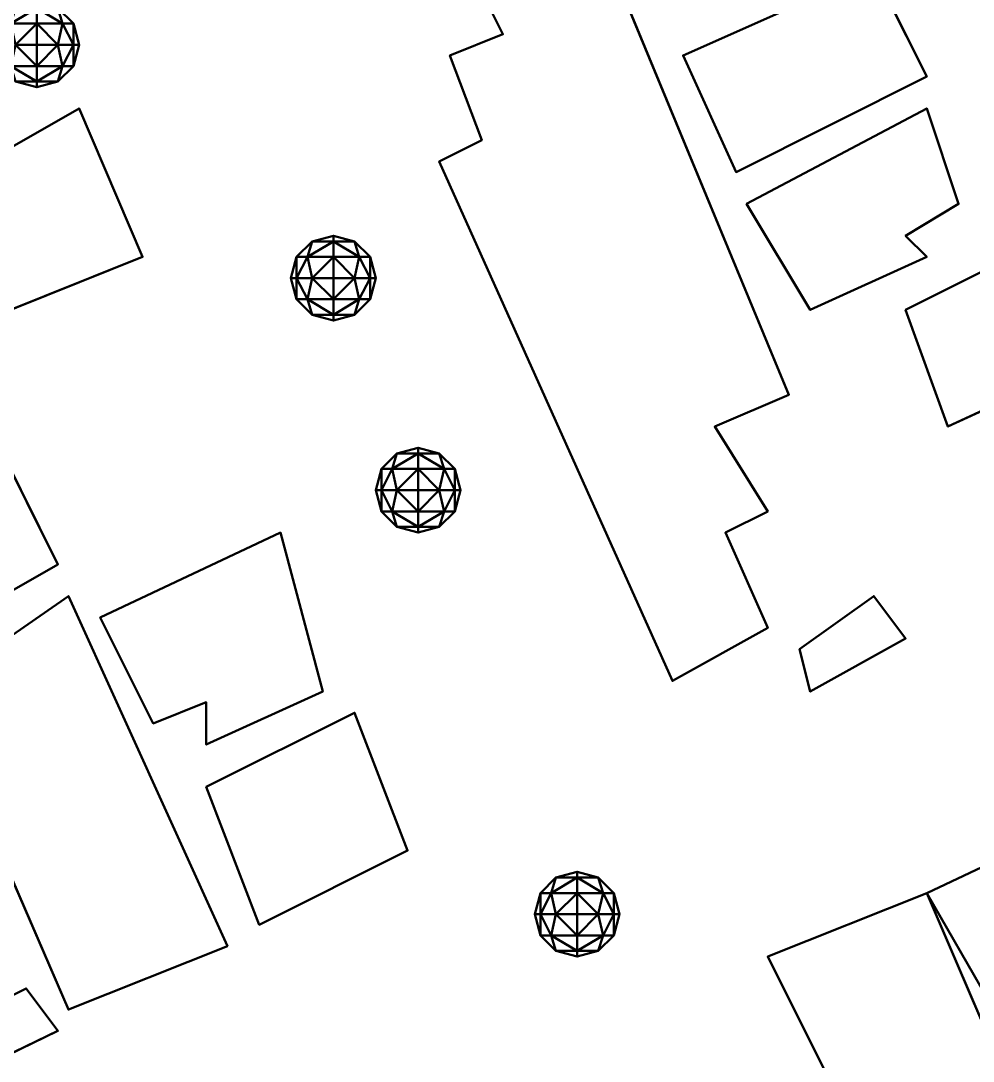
# Model space of a CAD drawing. Header units: metres. Extents: x -246 to 254, y -250 to 250.
# Drawn here: x 96.75 to 141.69, y -57.93 to -8.87 of the extents above; entities that cross this region are included whole.
import ezdxf

# ---------------------------------------------------------------- set-up
doc = ezdxf.new("R2010")
doc.units = ezdxf.units.M
doc.header["$LTSCALE"] = 5.08
doc.layers.add('一般', color=7, linetype='Continuous', lineweight=5)

# ---------------------------------------------------------------- blocks, each defined once
blk = doc.blocks.new('市街地地図 (3D)')
at = {"layer": '一般', "color": 31, "linetype": 'Continuous', "lineweight": 50}
for points, invisible_edges in [([(98, 29.5, 4.5), (92, 28, 4.5), (93, 26, 4.5), (98, 29.5, 4.5)], 12), ([(98, 29.5, 4.5), (93, 26, 4.5), (92, 21, 4.5), (98, 29.5, 4.5)], 15), ([(92, 21, 4.5), (106.5, 9, 4.5), (98, 29.5, 4.5), (92, 21, 4.5)], 13), ([(98, 29.5), (92, 28), (93, 26), (98, 29.5)], 12), ([(98, 29.5), (93, 26), (92, 21), (98, 29.5)], 15), ([(92, 21), (106.5, 9), (98, 29.5), (92, 21)], 13), ([(101.5, 25, 6), (104, 19.5, 6), (113, 24, 6), (110.5, 29, 6)], 8), ([(101.5, 25), (104, 19.5), (113, 24), (110.5, 29)], 8), ([(93, 26, 4.5), (90.5, 25, 4.5), (92, 21, 4.5), (93, 26, 4.5)], 12), ([(93, 26), (90.5, 25), (92, 21), (93, 26)], 12), ([(66, 18.5, 6), (68.5, 12.5, 6), (76, 15.5, 6), (73, 22.5, 6)], 8), ([(66, 18.5), (68.5, 12.5), (76, 15.5), (73, 22.5)], 8), ([(104.5, 18, 6), (112, 16.5, 6), (113, 22.5, 6), (104.5, 18, 6)], 11), ([(104.5, 18), (112, 16.5), (113, 22.5), (104.5, 18)], 11), ([(112, 16.5, 6), (114.5, 18, 6), (113, 22.5, 6), (112, 16.5, 6)], 12), ([(112, 16.5), (114.5, 18), (113, 22.5), (112, 16.5)], 12), ([(92, 21, 4.5), (90, 20, 4.5), (103, 7.5, 4.5), (92, 21, 4.5)], 14), ([(92, 21), (90, 20), (103, 7.5), (92, 21)], 14), ([(92, 21, 4.5), (103, 7.5, 4.5), (106.5, 9, 4.5), (92, 21, 4.5)], 13), ([(92, 21), (103, 7.5), (106.5, 9), (92, 21)], 13), ([(90, 20, 4.5), (101, -4.5, 4.5), (103, 7.5, 4.5), (90, 20, 4.5)], 14), ([(90, 20), (101, -4.5), (103, 7.5), (90, 20)], 14), ([(104.5, 18, 6), (107.5, 13, 6), (112, 16.5, 6), (104.5, 18, 6)], 14), ([(104.5, 18), (107.5, 13), (112, 16.5), (104.5, 18)], 14), ([(107.5, 13, 6), (113, 15.5, 6), (112, 16.5, 6), (107.5, 13, 6)], 12), ([(107.5, 13), (113, 15.5), (112, 16.5), (107.5, 13)], 12), ([(112, 13, 2.4), (114, 7.5, 2.4), (120.5, 10.5, 2.4), (118, 16, 2.4)], 8), ([(112, 13), (114, 7.5), (120.5, 10.5), (118, 16)], 8), ([(62.5, 4.5, 6), (65, -3, 6), (72, 1, 6), (68.5, 8, 6)], 8), ([(62.5, 4.5), (65, -3), (72, 1), (68.5, 8)], 8), ([(101, -4.5, 4.5), (103.5, 2.5, 4.5), (103, 7.5, 4.5), (101, -4.5, 4.5)], 15), ([(101, -4.5), (103.5, 2.5), (103, 7.5), (101, -4.5)], 15), ([(103.5, 2.5, 4.5), (105.5, 3.5, 4.5), (103, 7.5, 4.5), (103.5, 2.5, 4.5)], 12), ([(103.5, 2.5), (105.5, 3.5), (103, 7.5), (103.5, 2.5)], 12), ([(82.5, 2.5, 6), (79, -5.5, 6), (74, -1.5, 6), (82.5, 2.5, 6)], 11), ([(82.5, 2.5), (79, -5.5), (74, -1.5), (82.5, 2.5)], 11), ([(82.5, 2.5, 6), (84.5, -5, 6), (79, -5.5, 6), (82.5, 2.5, 6)], 14), ([(82.5, 2.5), (84.5, -5), (79, -5.5), (82.5, 2.5)], 14), ([(101, -4.5, 4.5), (105.5, -2, 4.5), (103.5, 2.5, 4.5), (101, -4.5, 4.5)], 12), ([(101, -4.5), (105.5, -2), (103.5, 2.5), (101, -4.5)], 12), ([(66, -5, 6), (72.5, -20, 6), (80, -17, 6), (72.5, -0.5, 6)], 8), ([(66, -5), (72.5, -20), (80, -17), (72.5, -0.5)], 8), ([(107, -3, 3), (107.5, -5, 3), (112, -2.5, 3), (110.5, -0.5, 3)], 8), ([(107, -3), (107.5, -5), (112, -2.5), (110.5, -0.5)], 8), ([(79, -5.5, 6), (76.5, -6.5, 6), (74, -1.5, 6), (79, -5.5, 6)], 12), ([(79, -5.5), (76.5, -6.5), (74, -1.5), (79, -5.5)], 12), ([(84.5, -5, 6), (79, -7.5, 6), (79, -5.5, 6), (84.5, -5, 6)], 12), ([(84.5, -5), (79, -7.5), (79, -5.5), (84.5, -5)], 12), ([(79, -9.5, 6), (81.5, -16, 6), (88.5, -12.5, 6), (86, -6, 6)], 8), ([(79, -9.5), (81.5, -16), (88.5, -12.5), (86, -6)], 8), ([(113, -14.5, 7.5), (115.887, -19.5, 7.5), (125, -14.238, 7.5), (122.553, -10, 7.5)], 8), ([(113, -14.5), (115.887, -19.5), (125, -14.238), (122.553, -10)], 8), ([(105.5, -17.5, 11), (111, -28.5, 11), (117.5, -25, 11), (113, -14.5, 11)], 8), ([(105.5, -17.5), (111, -28.5), (117.5, -25), (113, -14.5)], 8)]:
    blk.add_3dface(points, dxfattribs=dict(at, invisible_edges=invisible_edges))
for points in [[(98, 29.5), (98, 29.5, 4.5), (106.5, 9, 4.5), (106.5, 9)], [(110.5, 29), (110.5, 29, 6), (101.5, 25, 6), (101.5, 25)], [(113, 24), (113, 24, 6), (110.5, 29, 6), (110.5, 29)], [(93, 26), (93, 26, 4.5), (92, 28, 4.5), (92, 28)], [(90.5, 25), (90.5, 25, 4.5), (93, 26, 4.5), (93, 26)], [(92, 21), (92, 21, 4.5), (90.5, 25, 4.5), (90.5, 25)], [(101.5, 25), (101.5, 25, 6), (104, 19.5, 6), (104, 19.5)], [(104, 19.5), (104, 19.5, 6), (113, 24, 6), (113, 24)], [(73, 22.5), (73, 22.5, 6), (66, 18.5, 6), (66, 18.5)], [(76, 15.5), (76, 15.5, 6), (73, 22.5, 6), (73, 22.5)], [(113, 22.5), (113, 22.5, 6), (104.5, 18, 6), (104.5, 18)], [(114.5, 18), (114.5, 18, 6), (113, 22.5, 6), (113, 22.5)], [(90, 20), (90, 20, 4.5), (92, 21, 4.5), (92, 21)], [(101, -4.5), (101, -4.5, 4.5), (90, 20, 4.5), (90, 20)], [(104.5, 18), (104.5, 18, 6), (107.5, 13, 6), (107.5, 13)], [(112, 16.5), (112, 16.5, 6), (114.5, 18, 6), (114.5, 18)], [(113, 15.5), (113, 15.5, 6), (112, 16.5, 6), (112, 16.5)], [(118, 16), (118, 16, 2.4), (112, 13, 2.4), (112, 13)], [(68.5, 12.5), (68.5, 12.5, 6), (76, 15.5, 6), (76, 15.5)], [(107.5, 13), (107.5, 13, 6), (113, 15.5, 6), (113, 15.5)], [(112, 13), (112, 13, 2.4), (114, 7.5, 2.4), (114, 7.5)], [(114, 7.5), (114, 7.5, 2.4), (120.5, 10.5, 2.4), (120.5, 10.5)], [(106.5, 9), (106.5, 9, 4.5), (103, 7.5, 4.5), (103, 7.5)], [(72, 1), (72, 1, 6), (68.5, 8, 6), (68.5, 8)], [(103, 7.5), (103, 7.5, 4.5), (105.5, 3.5, 4.5), (105.5, 3.5)], [(105.5, 3.5), (105.5, 3.5, 4.5), (103.5, 2.5, 4.5), (103.5, 2.5)], [(82.5, 2.5), (82.5, 2.5, 6), (74, -1.5, 6), (74, -1.5)], [(84.5, -5), (84.5, -5, 6), (82.5, 2.5, 6), (82.5, 2.5)], [(103.5, 2.5), (103.5, 2.5, 4.5), (105.5, -2, 4.5), (105.5, -2)], [(65, -3), (65, -3, 6), (72, 1, 6), (72, 1)], [(72.5, -0.5), (72.5, -0.5, 6), (66, -5, 6), (66, -5)], [(80, -17), (80, -17, 6), (72.5, -0.5, 6), (72.5, -0.5)], [(110.5, -0.5), (110.5, -0.5, 3), (107, -3, 3), (107, -3)], [(112, -2.5), (112, -2.5, 3), (110.5, -0.5, 3), (110.5, -0.5)], [(74, -1.5), (74, -1.5, 6), (76.5, -6.5, 6), (76.5, -6.5)], [(105.5, -2), (105.5, -2, 4.5), (101, -4.5, 4.5), (101, -4.5)], [(107.5, -5), (107.5, -5, 3), (112, -2.5, 3), (112, -2.5)], [(107, -3), (107, -3, 3), (107.5, -5, 3), (107.5, -5)], [(66, -5), (66, -5, 6), (72.5, -20, 6), (72.5, -20)], [(79, -7.5), (79, -7.5, 6), (84.5, -5, 6), (84.5, -5)], [(76.5, -6.5), (76.5, -6.5, 6), (79, -5.5, 6), (79, -5.5)], [(79, -5.5), (79, -5.5, 6), (79, -7.5, 6), (79, -7.5)], [(86, -6), (86, -6, 6), (79, -9.5, 6), (79, -9.5)], [(88.5, -12.5), (88.5, -12.5, 6), (86, -6, 6), (86, -6)], [(79, -9.5), (79, -9.5, 6), (81.5, -16, 6), (81.5, -16)], [(122.553, -10), (122.553, -10, 7.5), (113, -14.5, 7.5), (113, -14.5)], [(81.5, -16), (81.5, -16, 6), (88.5, -12.5, 6), (88.5, -12.5)], [(113, -14.5), (113, -14.5, 11), (105.5, -17.5, 11), (105.5, -17.5)], [(113, -14.5), (113, -14.5, 7.5), (115.887, -19.5, 7.5), (115.887, -19.5)], [(117.5, -25), (117.5, -25, 11), (113, -14.5, 11), (113, -14.5)], [(72.5, -20), (72.5, -20, 6), (80, -17, 6), (80, -17)], [(105.5, -17.5), (105.5, -17.5, 11), (111, -28.5, 11), (111, -28.5)]]:
    blk.add_3dface(points, dxfattribs=at)
blk = doc.blocks.new('アーケイド (3D)')
at = {"layer": '一般', "color": 31, "linetype": 'Continuous', "lineweight": 50}
for points in [[(70.5, -19), (70.5, -19, 0.5), (55.5, -26.5, 0.5), (55.5, -26.5)], [(72, -21), (72, -21, 0.5), (70.5, -19, 0.5), (70.5, -19)], [(56.5, -28.5), (56.5, -28.5, 0.5), (72, -21, 0.5), (72, -21)]]:
    blk.add_3dface(points, dxfattribs=at)
at = {"layer": '一般', "color": 31, "linetype": 'Continuous', "lineweight": 50, "invisible_edges": 8}
for points in [[(55.5, -26.5, 0.5), (56.5, -28.5, 0.5), (72, -21, 0.5), (70.5, -19, 0.5)], [(55.5, -26.5), (56.5, -28.5), (72, -21), (70.5, -19)]]:
    blk.add_3dface(points, dxfattribs=at)
at = {"layer": '一般', "color": 1}
blk.add_blockref('市街地地図 (3D)', (0, 0), dxfattribs=at)
blk = doc.blocks.new('NW4 (3D)')
at = {"layer": '一般', "color": 4, "linetype": 'Continuous', "lineweight": 50}
for points in [[(71, 26.5, -1.732), (69.775, 26.5, -1.225), (71, 27.232, -1)], [(71, 27.232, -1), (69.775, 26.5, -1.225), (70, 27.232)], [(70, 27.232), (69.775, 26.5, 1.225), (71, 27.232, 1)], [(69.775, 26.5, 1.225), (71, 26.5, 1.732), (71, 27.232, 1)], [(71, 26.5, 1.732), (72.225, 26.5, 1.225), (71, 27.232, 1)], [(71, 27.232, 1), (72.225, 26.5, 1.225), (72, 27.232)], [(72, 27.232), (72.225, 26.5, -1.225), (71, 27.232, -1)], [(72.225, 26.5, -1.225), (71, 26.5, -1.732), (71, 27.232, -1)], [(72.225, 26.5, 1.225), (72.732, 26.5), (72, 27.232)], [(72.732, 26.5), (72.225, 26.5, -1.225), (72, 27.232)], [(71, 26.5, -1.732), (70, 25.5, -1.732), (69.775, 26.5, -1.225)], [(69.775, 26.5, 1.225), (70, 25.5, 1.732), (71, 26.5, 1.732)], [(71, 25.5, -2), (70, 25.5, -1.732), (71, 26.5, -1.732)], [(70, 25.5, 1.732), (71, 25.5, 2), (71, 26.5, 1.732)], [(71, 25.5, 2), (72, 25.5, 1.732), (71, 26.5, 1.732)], [(71, 26.5, 1.732), (72, 25.5, 1.732), (72.225, 26.5, 1.225)], [(72.225, 26.5, -1.225), (72, 25.5, -1.732), (71, 26.5, -1.732)], [(72, 25.5, -1.732), (71, 25.5, -2), (71, 26.5, -1.732)], [(72, 25.5, 1.732), (72.732, 25.5, 1), (72.225, 26.5, 1.225)], [(72.732, 25.5, -1), (72, 25.5, -1.732), (72.225, 26.5, -1.225)], [(72.225, 26.5, 1.225), (72.732, 25.5, 1), (72.732, 26.5)], [(72.732, 26.5), (72.732, 25.5, -1), (72.225, 26.5, -1.225)], [(72.732, 25.5, 1), (73, 25.5), (72.732, 26.5)], [(73, 25.5), (72.732, 25.5, -1), (72.732, 26.5)], [(71, 24.5, -1.732), (69.775, 24.5, -1.225), (70, 25.5, -1.732)], [(69.775, 24.5, 1.225), (71, 24.5, 1.732), (70, 25.5, 1.732)], [(71, 25.5, -2), (71, 24.5, -1.732), (70, 25.5, -1.732)], [(70, 25.5, 1.732), (71, 24.5, 1.732), (71, 25.5, 2)], [(71, 25.5, 2), (71, 24.5, 1.732), (72, 25.5, 1.732)], [(71, 24.5, 1.732), (72.225, 24.5, 1.225), (72, 25.5, 1.732)], [(72.225, 24.5, -1.225), (71, 24.5, -1.732), (72, 25.5, -1.732)], [(72, 25.5, -1.732), (71, 24.5, -1.732), (71, 25.5, -2)], [(72, 25.5, 1.732), (72.225, 24.5, 1.225), (72.732, 25.5, 1)], [(72.732, 25.5, -1), (72.225, 24.5, -1.225), (72, 25.5, -1.732)], [(72.225, 24.5, 1.225), (72.732, 24.5), (72.732, 25.5, 1)], [(72.732, 24.5), (72.225, 24.5, -1.225), (72.732, 25.5, -1)], [(72.732, 25.5, 1), (72.732, 24.5), (73, 25.5)], [(73, 25.5), (72.732, 24.5), (72.732, 25.5, -1)], [(71, 24.5, -1.732), (71, 23.768, -1), (69.775, 24.5, -1.225)], [(71, 23.768, -1), (70, 23.768), (69.775, 24.5, -1.225)], [(70, 23.768), (71, 23.768, 1), (69.775, 24.5, 1.225)], [(69.775, 24.5, 1.225), (71, 23.768, 1), (71, 24.5, 1.732)], [(71, 24.5, 1.732), (71, 23.768, 1), (72.225, 24.5, 1.225)], [(71, 23.768, 1), (72, 23.768), (72.225, 24.5, 1.225)], [(72, 23.768), (71, 23.768, -1), (72.225, 24.5, -1.225)], [(72.225, 24.5, -1.225), (71, 23.768, -1), (71, 24.5, -1.732)], [(72.225, 24.5, 1.225), (72, 23.768), (72.732, 24.5)], [(72.732, 24.5), (72, 23.768), (72.225, 24.5, -1.225)], [(71, 23.768, -1), (71, 23.5), (70, 23.768)], [(70, 23.768), (71, 23.5), (71, 23.768, 1)], [(71, 23.768, 1), (71, 23.5), (72, 23.768)], [(72, 23.768), (71, 23.5), (71, 23.768, -1)], [(83.775, 15.5, -1.225), (83.268, 15.5), (84, 16.232)], [(83.268, 15.5), (83.775, 15.5, 1.225), (84, 16.232)], [(85, 15.5, -1.732), (83.775, 15.5, -1.225), (85, 16.232, -1)], [(85, 16.232, -1), (83.775, 15.5, -1.225), (84, 16.232)], [(84, 16.232), (83.775, 15.5, 1.225), (85, 16.232, 1)], [(83.775, 15.5, 1.225), (85, 15.5, 1.732), (85, 16.232, 1)], [(85, 16.232, -1), (84, 16.232), (85, 16.5)], [(84, 16.232), (85, 16.232, 1), (85, 16.5)], [(85, 16.232, 1), (86, 16.232), (85, 16.5)], [(86, 16.232), (85, 16.232, -1), (85, 16.5)], [(85, 15.5, 1.732), (86.225, 15.5, 1.225), (85, 16.232, 1)], [(85, 16.232, 1), (86.225, 15.5, 1.225), (86, 16.232)], [(86, 16.232), (86.225, 15.5, -1.225), (85, 16.232, -1)], [(86.225, 15.5, -1.225), (85, 15.5, -1.732), (85, 16.232, -1)], [(86.225, 15.5, 1.225), (86.732, 15.5), (86, 16.232)], [(86.732, 15.5), (86.225, 15.5, -1.225), (86, 16.232)], [(83.268, 14.5, -1), (83, 14.5), (83.268, 15.5)], [(83, 14.5), (83.268, 14.5, 1), (83.268, 15.5)], [(84, 14.5, -1.732), (83.268, 14.5, -1), (83.775, 15.5, -1.225)], [(83.775, 15.5, -1.225), (83.268, 14.5, -1), (83.268, 15.5)], [(83.268, 15.5), (83.268, 14.5, 1), (83.775, 15.5, 1.225)], [(83.268, 14.5, 1), (84, 14.5, 1.732), (83.775, 15.5, 1.225)], [(85, 15.5, -1.732), (84, 14.5, -1.732), (83.775, 15.5, -1.225)], [(83.775, 15.5, 1.225), (84, 14.5, 1.732), (85, 15.5, 1.732)], [(85, 14.5, -2), (84, 14.5, -1.732), (85, 15.5, -1.732)], [(84, 14.5, 1.732), (85, 14.5, 2), (85, 15.5, 1.732)], [(85, 14.5, 2), (86, 14.5, 1.732), (85, 15.5, 1.732)], [(85, 15.5, 1.732), (86, 14.5, 1.732), (86.225, 15.5, 1.225)], [(86.225, 15.5, -1.225), (86, 14.5, -1.732), (85, 15.5, -1.732)], [(86, 14.5, -1.732), (85, 14.5, -2), (85, 15.5, -1.732)], [(86, 14.5, 1.732), (86.732, 14.5, 1), (86.225, 15.5, 1.225)], [(86.732, 14.5, -1), (86, 14.5, -1.732), (86.225, 15.5, -1.225)], [(86.225, 15.5, 1.225), (86.732, 14.5, 1), (86.732, 15.5)], [(86.732, 15.5), (86.732, 14.5, -1), (86.225, 15.5, -1.225)], [(86.732, 14.5, 1), (87, 14.5), (86.732, 15.5)], [(87, 14.5), (86.732, 14.5, -1), (86.732, 15.5)], [(83.268, 14.5, -1), (83.268, 13.5), (83, 14.5)], [(83, 14.5), (83.268, 13.5), (83.268, 14.5, 1)], [(84, 14.5, -1.732), (83.775, 13.5, -1.225), (83.268, 14.5, -1)], [(83.775, 13.5, -1.225), (83.268, 13.5), (83.268, 14.5, -1)], [(83.268, 13.5), (83.775, 13.5, 1.225), (83.268, 14.5, 1)], [(83.268, 14.5, 1), (83.775, 13.5, 1.225), (84, 14.5, 1.732)], [(85, 13.5, -1.732), (83.775, 13.5, -1.225), (84, 14.5, -1.732)], [(83.775, 13.5, 1.225), (85, 13.5, 1.732), (84, 14.5, 1.732)], [(85, 14.5, -2), (85, 13.5, -1.732), (84, 14.5, -1.732)], [(84, 14.5, 1.732), (85, 13.5, 1.732), (85, 14.5, 2)], [(85, 14.5, 2), (85, 13.5, 1.732), (86, 14.5, 1.732)], [(85, 13.5, 1.732), (86.225, 13.5, 1.225), (86, 14.5, 1.732)], [(86.225, 13.5, -1.225), (85, 13.5, -1.732), (86, 14.5, -1.732)], [(86, 14.5, -1.732), (85, 13.5, -1.732), (85, 14.5, -2)], [(86, 14.5, 1.732), (86.225, 13.5, 1.225), (86.732, 14.5, 1)], [(86.732, 14.5, -1), (86.225, 13.5, -1.225), (86, 14.5, -1.732)], [(86.225, 13.5, 1.225), (86.732, 13.5), (86.732, 14.5, 1)], [(86.732, 13.5), (86.225, 13.5, -1.225), (86.732, 14.5, -1)], [(86.732, 14.5, 1), (86.732, 13.5), (87, 14.5)], [(87, 14.5), (86.732, 13.5), (86.732, 14.5, -1)], [(83.775, 13.5, -1.225), (84, 12.768), (83.268, 13.5)], [(83.268, 13.5), (84, 12.768), (83.775, 13.5, 1.225)], [(85, 13.5, -1.732), (85, 12.768, -1), (83.775, 13.5, -1.225)], [(85, 12.768, -1), (84, 12.768), (83.775, 13.5, -1.225)], [(84, 12.768), (85, 12.768, 1), (83.775, 13.5, 1.225)], [(83.775, 13.5, 1.225), (85, 12.768, 1), (85, 13.5, 1.732)], [(85, 13.5, 1.732), (85, 12.768, 1), (86.225, 13.5, 1.225)], [(85, 12.768, 1), (86, 12.768), (86.225, 13.5, 1.225)], [(86, 12.768), (85, 12.768, -1), (86.225, 13.5, -1.225)], [(86.225, 13.5, -1.225), (85, 12.768, -1), (85, 13.5, -1.732)], [(86.225, 13.5, 1.225), (86, 12.768), (86.732, 13.5)], [(86.732, 13.5), (86, 12.768), (86.225, 13.5, -1.225)], [(85, 12.768, -1), (85, 12.5), (84, 12.768)], [(84, 12.768), (85, 12.5), (85, 12.768, 1)], [(85, 12.768, 1), (85, 12.5), (86, 12.768)], [(86, 12.768), (85, 12.5), (85, 12.768, -1)], [(89, 6.232, -1), (88, 6.232), (89, 6.5)], [(88, 6.232), (89, 6.232, 1), (89, 6.5)], [(89, 6.232, 1), (90, 6.232), (89, 6.5)], [(90, 6.232), (89, 6.232, -1), (89, 6.5)], [(87.775, 5.5, -1.225), (87.268, 5.5), (88, 6.232)], [(87.268, 5.5), (87.775, 5.5, 1.225), (88, 6.232)], [(89, 5.5, -1.732), (87.775, 5.5, -1.225), (89, 6.232, -1)], [(89, 6.232, -1), (87.775, 5.5, -1.225), (88, 6.232)], [(88, 6.232), (87.775, 5.5, 1.225), (89, 6.232, 1)], [(87.775, 5.5, 1.225), (89, 5.5, 1.732), (89, 6.232, 1)], [(89, 5.5, 1.732), (90.225, 5.5, 1.225), (89, 6.232, 1)], [(89, 6.232, 1), (90.225, 5.5, 1.225), (90, 6.232)], [(90, 6.232), (90.225, 5.5, -1.225), (89, 6.232, -1)], [(90.225, 5.5, -1.225), (89, 5.5, -1.732), (89, 6.232, -1)], [(90.225, 5.5, 1.225), (90.732, 5.5), (90, 6.232)], [(90.732, 5.5), (90.225, 5.5, -1.225), (90, 6.232)], [(87.268, 4.5, -1), (87, 4.5), (87.268, 5.5)], [(87, 4.5), (87.268, 4.5, 1), (87.268, 5.5)], [(88, 4.5, -1.732), (87.268, 4.5, -1), (87.775, 5.5, -1.225)], [(87.775, 5.5, -1.225), (87.268, 4.5, -1), (87.268, 5.5)], [(87.268, 5.5), (87.268, 4.5, 1), (87.775, 5.5, 1.225)], [(87.268, 4.5, 1), (88, 4.5, 1.732), (87.775, 5.5, 1.225)], [(89, 5.5, -1.732), (88, 4.5, -1.732), (87.775, 5.5, -1.225)], [(87.775, 5.5, 1.225), (88, 4.5, 1.732), (89, 5.5, 1.732)], [(89, 4.5, -2), (88, 4.5, -1.732), (89, 5.5, -1.732)], [(88, 4.5, 1.732), (89, 4.5, 2), (89, 5.5, 1.732)], [(89, 4.5, 2), (90, 4.5, 1.732), (89, 5.5, 1.732)], [(89, 5.5, 1.732), (90, 4.5, 1.732), (90.225, 5.5, 1.225)], [(90.225, 5.5, -1.225), (90, 4.5, -1.732), (89, 5.5, -1.732)], [(90, 4.5, -1.732), (89, 4.5, -2), (89, 5.5, -1.732)], [(90, 4.5, 1.732), (90.732, 4.5, 1), (90.225, 5.5, 1.225)], [(90.732, 4.5, -1), (90, 4.5, -1.732), (90.225, 5.5, -1.225)], [(90.225, 5.5, 1.225), (90.732, 4.5, 1), (90.732, 5.5)], [(90.732, 5.5), (90.732, 4.5, -1), (90.225, 5.5, -1.225)], [(90.732, 4.5, 1), (91, 4.5), (90.732, 5.5)], [(91, 4.5), (90.732, 4.5, -1), (90.732, 5.5)], [(87.268, 4.5, -1), (87.268, 3.5), (87, 4.5)], [(87, 4.5), (87.268, 3.5), (87.268, 4.5, 1)], [(88, 4.5, -1.732), (87.775, 3.5, -1.225), (87.268, 4.5, -1)], [(87.775, 3.5, -1.225), (87.268, 3.5), (87.268, 4.5, -1)], [(87.268, 3.5), (87.775, 3.5, 1.225), (87.268, 4.5, 1)], [(87.268, 4.5, 1), (87.775, 3.5, 1.225), (88, 4.5, 1.732)], [(89, 3.5, -1.732), (87.775, 3.5, -1.225), (88, 4.5, -1.732)], [(87.775, 3.5, 1.225), (89, 3.5, 1.732), (88, 4.5, 1.732)], [(89, 4.5, -2), (89, 3.5, -1.732), (88, 4.5, -1.732)], [(88, 4.5, 1.732), (89, 3.5, 1.732), (89, 4.5, 2)], [(89, 4.5, 2), (89, 3.5, 1.732), (90, 4.5, 1.732)], [(89, 3.5, 1.732), (90.225, 3.5, 1.225), (90, 4.5, 1.732)], [(90.225, 3.5, -1.225), (89, 3.5, -1.732), (90, 4.5, -1.732)], [(90, 4.5, -1.732), (89, 3.5, -1.732), (89, 4.5, -2)], [(90, 4.5, 1.732), (90.225, 3.5, 1.225), (90.732, 4.5, 1)], [(90.732, 4.5, -1), (90.225, 3.5, -1.225), (90, 4.5, -1.732)], [(90.225, 3.5, 1.225), (90.732, 3.5), (90.732, 4.5, 1)], [(90.732, 3.5), (90.225, 3.5, -1.225), (90.732, 4.5, -1)], [(90.732, 4.5, 1), (90.732, 3.5), (91, 4.5)], [(91, 4.5), (90.732, 3.5), (90.732, 4.5, -1)], [(87.775, 3.5, -1.225), (88, 2.768), (87.268, 3.5)], [(87.268, 3.5), (88, 2.768), (87.775, 3.5, 1.225)], [(89, 3.5, -1.732), (89, 2.768, -1), (87.775, 3.5, -1.225)], [(89, 2.768, -1), (88, 2.768), (87.775, 3.5, -1.225)], [(88, 2.768), (89, 2.768, 1), (87.775, 3.5, 1.225)], [(87.775, 3.5, 1.225), (89, 2.768, 1), (89, 3.5, 1.732)], [(89, 3.5, 1.732), (89, 2.768, 1), (90.225, 3.5, 1.225)], [(89, 2.768, 1), (90, 2.768), (90.225, 3.5, 1.225)], [(90, 2.768), (89, 2.768, -1), (90.225, 3.5, -1.225)], [(90.225, 3.5, -1.225), (89, 2.768, -1), (89, 3.5, -1.732)], [(90.225, 3.5, 1.225), (90, 2.768), (90.732, 3.5)], [(90.732, 3.5), (90, 2.768), (90.225, 3.5, -1.225)], [(89, 2.768, -1), (89, 2.5), (88, 2.768)], [(88, 2.768), (89, 2.5), (89, 2.768, 1)], [(89, 2.768, 1), (89, 2.5), (90, 2.768)], [(90, 2.768), (89, 2.5), (89, 2.768, -1)], [(96.5, -13.768, -1), (95.5, -13.768), (96.5, -13.5)], [(95.5, -13.768), (96.5, -13.768, 1), (96.5, -13.5)], [(96.5, -13.768, 1), (97.5, -13.768), (96.5, -13.5)], [(97.5, -13.768), (96.5, -13.768, -1), (96.5, -13.5)], [(95.275, -14.5, -1.225), (94.768, -14.5), (95.5, -13.768)], [(94.768, -14.5), (95.275, -14.5, 1.225), (95.5, -13.768)], [(96.5, -14.5, -1.732), (95.275, -14.5, -1.225), (96.5, -13.768, -1)], [(96.5, -13.768, -1), (95.275, -14.5, -1.225), (95.5, -13.768)], [(95.5, -13.768), (95.275, -14.5, 1.225), (96.5, -13.768, 1)], [(95.275, -14.5, 1.225), (96.5, -14.5, 1.732), (96.5, -13.768, 1)], [(96.5, -14.5, 1.732), (97.725, -14.5, 1.225), (96.5, -13.768, 1)], [(96.5, -13.768, 1), (97.725, -14.5, 1.225), (97.5, -13.768)], [(97.5, -13.768), (97.725, -14.5, -1.225), (96.5, -13.768, -1)], [(97.725, -14.5, -1.225), (96.5, -14.5, -1.732), (96.5, -13.768, -1)], [(97.725, -14.5, 1.225), (98.232, -14.5), (97.5, -13.768)], [(98.232, -14.5), (97.725, -14.5, -1.225), (97.5, -13.768)], [(94.768, -15.5, -1), (94.5, -15.5), (94.768, -14.5)], [(94.5, -15.5), (94.768, -15.5, 1), (94.768, -14.5)], [(95.5, -15.5, -1.732), (94.768, -15.5, -1), (95.275, -14.5, -1.225)], [(95.275, -14.5, -1.225), (94.768, -15.5, -1), (94.768, -14.5)], [(94.768, -14.5), (94.768, -15.5, 1), (95.275, -14.5, 1.225)], [(94.768, -15.5, 1), (95.5, -15.5, 1.732), (95.275, -14.5, 1.225)], [(96.5, -14.5, -1.732), (95.5, -15.5, -1.732), (95.275, -14.5, -1.225)], [(95.275, -14.5, 1.225), (95.5, -15.5, 1.732), (96.5, -14.5, 1.732)], [(96.5, -15.5, -2), (95.5, -15.5, -1.732), (96.5, -14.5, -1.732)], [(95.5, -15.5, 1.732), (96.5, -15.5, 2), (96.5, -14.5, 1.732)], [(96.5, -15.5, 2), (97.5, -15.5, 1.732), (96.5, -14.5, 1.732)], [(96.5, -14.5, 1.732), (97.5, -15.5, 1.732), (97.725, -14.5, 1.225)], [(97.725, -14.5, -1.225), (97.5, -15.5, -1.732), (96.5, -14.5, -1.732)], [(97.5, -15.5, -1.732), (96.5, -15.5, -2), (96.5, -14.5, -1.732)], [(97.5, -15.5, 1.732), (98.232, -15.5, 1), (97.725, -14.5, 1.225)], [(98.232, -15.5, -1), (97.5, -15.5, -1.732), (97.725, -14.5, -1.225)], [(97.725, -14.5, 1.225), (98.232, -15.5, 1), (98.232, -14.5)], [(98.232, -14.5), (98.232, -15.5, -1), (97.725, -14.5, -1.225)], [(98.232, -15.5, 1), (98.5, -15.5), (98.232, -14.5)], [(98.5, -15.5), (98.232, -15.5, -1), (98.232, -14.5)], [(94.768, -15.5, -1), (94.768, -16.5), (94.5, -15.5)], [(94.5, -15.5), (94.768, -16.5), (94.768, -15.5, 1)], [(95.5, -15.5, -1.732), (95.275, -16.5, -1.225), (94.768, -15.5, -1)], [(95.275, -16.5, -1.225), (94.768, -16.5), (94.768, -15.5, -1)], [(94.768, -16.5), (95.275, -16.5, 1.225), (94.768, -15.5, 1)], [(94.768, -15.5, 1), (95.275, -16.5, 1.225), (95.5, -15.5, 1.732)], [(96.5, -16.5, -1.732), (95.275, -16.5, -1.225), (95.5, -15.5, -1.732)], [(95.275, -16.5, 1.225), (96.5, -16.5, 1.732), (95.5, -15.5, 1.732)], [(96.5, -15.5, -2), (96.5, -16.5, -1.732), (95.5, -15.5, -1.732)], [(95.5, -15.5, 1.732), (96.5, -16.5, 1.732), (96.5, -15.5, 2)], [(96.5, -15.5, 2), (96.5, -16.5, 1.732), (97.5, -15.5, 1.732)], [(96.5, -16.5, 1.732), (97.725, -16.5, 1.225), (97.5, -15.5, 1.732)], [(97.725, -16.5, -1.225), (96.5, -16.5, -1.732), (97.5, -15.5, -1.732)], [(97.5, -15.5, -1.732), (96.5, -16.5, -1.732), (96.5, -15.5, -2)], [(97.5, -15.5, 1.732), (97.725, -16.5, 1.225), (98.232, -15.5, 1)], [(98.232, -15.5, -1), (97.725, -16.5, -1.225), (97.5, -15.5, -1.732)], [(97.725, -16.5, 1.225), (98.232, -16.5), (98.232, -15.5, 1)], [(98.232, -16.5), (97.725, -16.5, -1.225), (98.232, -15.5, -1)], [(98.232, -15.5, 1), (98.232, -16.5), (98.5, -15.5)], [(98.5, -15.5), (98.232, -16.5), (98.232, -15.5, -1)], [(95.275, -16.5, -1.225), (95.5, -17.232), (94.768, -16.5)], [(94.768, -16.5), (95.5, -17.232), (95.275, -16.5, 1.225)], [(96.5, -16.5, -1.732), (96.5, -17.232, -1), (95.275, -16.5, -1.225)], [(96.5, -17.232, -1), (95.5, -17.232), (95.275, -16.5, -1.225)], [(95.5, -17.232), (96.5, -17.232, 1), (95.275, -16.5, 1.225)], [(95.275, -16.5, 1.225), (96.5, -17.232, 1), (96.5, -16.5, 1.732)], [(96.5, -16.5, 1.732), (96.5, -17.232, 1), (97.725, -16.5, 1.225)], [(96.5, -17.232, 1), (97.5, -17.232), (97.725, -16.5, 1.225)], [(97.5, -17.232), (96.5, -17.232, -1), (97.725, -16.5, -1.225)], [(97.725, -16.5, -1.225), (96.5, -17.232, -1), (96.5, -16.5, -1.732)], [(97.725, -16.5, 1.225), (97.5, -17.232), (98.232, -16.5)], [(98.232, -16.5), (97.5, -17.232), (97.725, -16.5, -1.225)], [(96.5, -17.232, -1), (96.5, -17.5), (95.5, -17.232)], [(95.5, -17.232), (96.5, -17.5), (96.5, -17.232, 1)], [(96.5, -17.232, 1), (96.5, -17.5), (97.5, -17.232)], [(97.5, -17.232), (96.5, -17.5), (96.5, -17.232, -1)]]:
    blk.add_3dface(points, dxfattribs=at)
blk = doc.blocks.new('敷地 (3D)')
at = {"layer": '一般', "color": 19, "linetype": 'Continuous', "lineweight": 50}
for points in [[(-272.5, 285.5, 0.1), (227.5, 285.5, 0.1), (227.5, -214.5, 0.1), (-272.5, -214.5, 0.1)], [(-272.5, 285.5), (227.5, 285.5), (227.5, -214.5), (-272.5, -214.5)]]:
    blk.add_3dface(points, dxfattribs=at)
blk = doc.blocks.new('高層建築・集合住宅 (3D)')
at = {"layer": '一般', "color": 7}
for name, p in [('敷地 (3D)', (0, 0)), ('アーケイド (3D)', (0, 0, 2.4)), ('市街地地図 (3D)', (0, 0)), ('NW4 (3D)', (0, 0, 2))]:
    blk.add_blockref(name, p, dxfattribs=at)
at = {"layer": '一般', "color": 1}
for name, p in [('アーケイド (3D)', (0, 0, 2.4)), ('市街地地図 (3D)', (0, 0)), ('アーケイド (3D)', (0, 0, 2.4)), ('市街地地図 (3D)', (0, 0))]:
    blk.add_blockref(name, p, dxfattribs=at)
at = {"layer": '一般', "color": 31}
for name, p in [('アーケイド (3D)', (0, 0, 2.4)), ('市街地地図 (3D)', (0, 0))]:
    blk.add_blockref(name, p, dxfattribs=at)

msp = doc.modelspace()

# ---------------------------------------------------------------- block references
at = {"layer": '一般', "color": 7}
for name, p in [('高層建築・集合住宅 (3D)', (26.5, -35.5)), ('アーケイド (3D)', (26.5, -35.5, 2.4)), ('市街地地図 (3D)', (26.5, -35.5))]:
    msp.add_blockref(name, p, dxfattribs=at)

doc.saveas('drawing.dxf')
